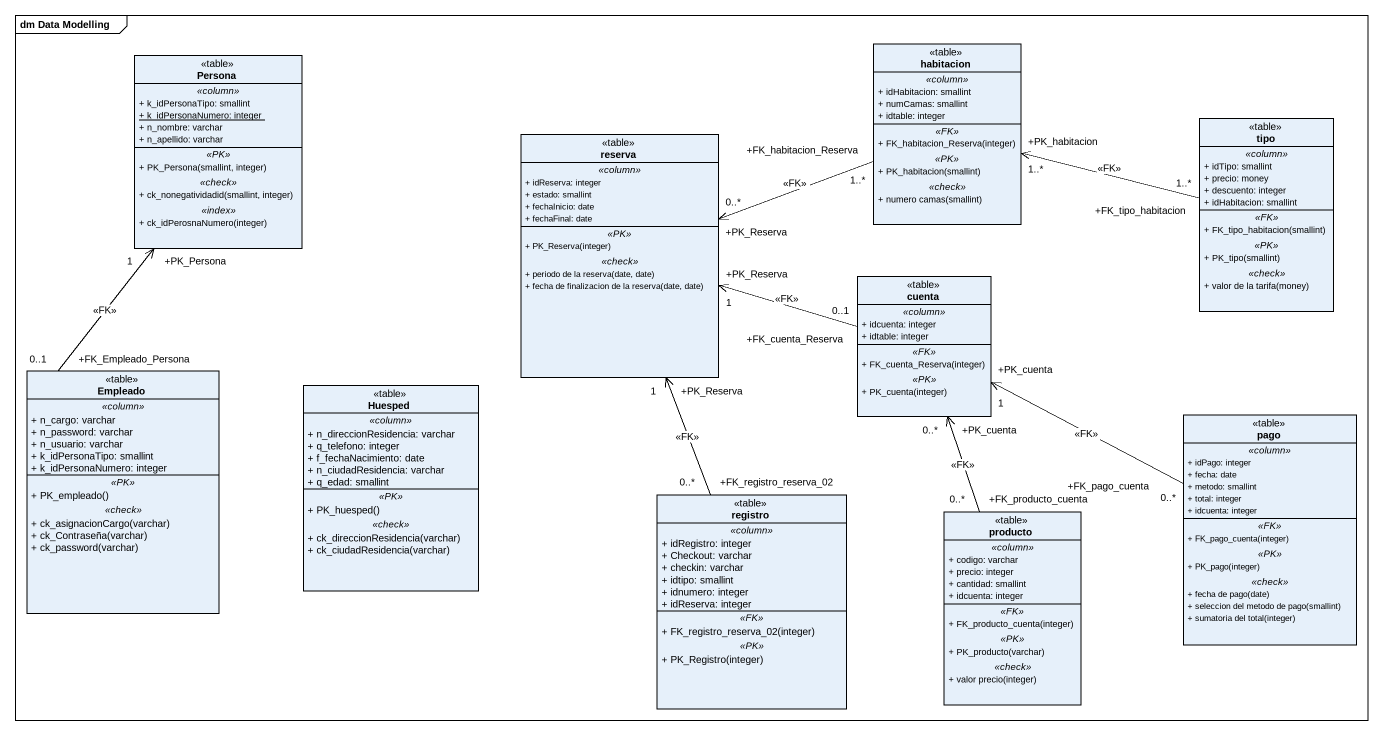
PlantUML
@startuml
mainframe dm Data Modelling
hide circle
hide empty members
skinparam classAttributeIconSize 0
class habitacion <<table>> {
  .. <<column>> ..
  + idHabitacion: smallint
  + numCamas: smallint
  + idtable: integer
  .. <<FK>> ..
  + FK_habitacion_Reserva(integer)
  .. <<PK>> ..
  + PK_habitacion(smallint)
  .. <<check>> ..
  + numero camas(smallint)
}
class Persona <<table>> {
  .. <<column>> ..
  + k_idPersonaTipo: smallint
  {static} + k_idPersonaNumero: integer
  + n_nombre: varchar
  + n_apellido: varchar
  .. <<PK>> ..
  + PK_Persona(smallint, integer)
  .. <<check>> ..
  + ck_nonegatividadid(smallint, integer)
  .. <<index>> ..
  + ck_idPerosnaNumero(integer)
}
class reserva <<table>> {
  .. <<column>> ..
  + idReserva: integer
  + estado: smallint
  + fechaInicio: date
  + fechaFinal: date
  .. <<PK>> ..
  + PK_Reserva(integer)
  .. <<check>> ..
  + periodo de la reserva(date, date)
  + fecha de finalizacion de la reserva(date, date)
}
class tipo <<table>> {
  .. <<column>> ..
  + idTipo: smallint
  + precio: money
  + descuento: integer
  + idHabitacion: smallint
  .. <<FK>> ..
  + FK_tipo_habitacion(smallint)
  .. <<PK>> ..
  + PK_tipo(smallint)
  .. <<check>> ..
  + valor de la tarifa(money)
}
class cuenta <<table>> {
  .. <<column>> ..
  + idcuenta: integer
  + idtable: integer
  .. <<FK>> ..
  + FK_cuenta_Reserva(integer)
  .. <<PK>> ..
  + PK_cuenta(integer)
}
class Empleado <<table>> {
  .. <<column>> ..
  + n_cargo: varchar
  + n_password: varchar
  + n_usuario: varchar
  + k_idPersonaTipo: smallint
  + k_idPersonaNumero: integer
  .. <<PK>> ..
  + PK_empleado()
  .. <<check>> ..
  + ck_asignacionCargo(varchar)
  + ck_Contraseña(varchar)
  + ck_password(varchar)
}
class Huesped <<table>> {
  .. <<column>> ..
  + n_direccionResidencia: varchar
  + q_telefono: integer
  + f_fechaNacimiento: date
  + n_ciudadResidencia: varchar
  + q_edad: smallint
  .. <<PK>> ..
  + PK_huesped()
  .. <<check>> ..
  + ck_direccionResidencia(varchar)
  + ck_ciudadResidencia(varchar)
}
class pago <<table>> {
  .. <<column>> ..
  + idPago: integer
  + fecha: date
  + metodo: smallint
  + total: integer
  + idcuenta: integer
  .. <<FK>> ..
  + FK_pago_cuenta(integer)
  .. <<PK>> ..
  + PK_pago(integer)
  .. <<check>> ..
  + fecha de pago(date)
  + seleccion del metodo de pago(smallint)
  + sumatoria del total(integer)
}
class registro <<table>> {
  .. <<column>> ..
  + idRegistro: integer
  + Checkout: varchar
  + checkin: varchar
  + idtipo: smallint
  + idnumero: integer
  + idReserva: integer
  .. <<FK>> ..
  + FK_registro_reserva_02(integer)
  .. <<PK>> ..
  + PK_Registro(integer)
}
class producto <<table>> {
  .. <<column>> ..
  + codigo: varchar
  + precio: integer
  + cantidad: smallint
  + idcuenta: integer
  .. <<FK>> ..
  + FK_producto_cuenta(integer)
  .. <<PK>> ..
  + PK_producto(varchar)
  .. <<check>> ..
  + valor precio(integer)
}
habitacion "+FK_habitacion_Reserva\n1..*" -left-> "+PK_Reserva\n0..*" reserva : <<FK>>
tipo "+FK_tipo_habitacion\n1..*" -left-> "+PK_habitacion\n1..*" habitacion : <<FK>>
cuenta "+FK_cuenta_Reserva\n0..1" -left-> "+PK_Reserva\n1" reserva : <<FK>>
Empleado "+FK_Empleado_Persona\n0..1" -up-> "+PK_Persona\n1" Persona : <<FK>>
pago "+FK_pago_cuenta\n0..*" -left-> "+PK_cuenta\n1" cuenta : <<FK>>
registro "+FK_registro_reserva_02\n0..*" -up-> "+PK_Reserva\n1" reserva : <<FK>>
producto "+FK_producto_cuenta\n0..*" -up-> "+PK_cuenta\n0..*" cuenta : <<FK>>
@enduml
